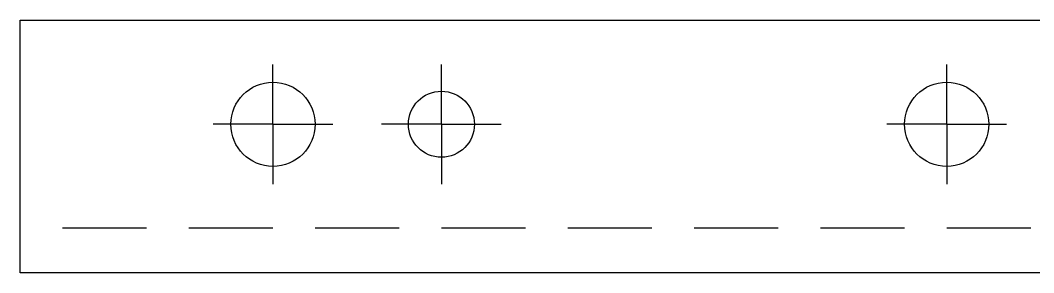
# Model space of a CAD drawing. Header units: inches. Extents: x -18.3 to 24, y 0 to 25.3.
# Drawn here: x 0 to 3.008, y 0 to 0.75 of the extents above; entities that cross this region are included whole.
import ezdxf

# ---------------------------------------------------------------- set-up
doc = ezdxf.new("R2010")
doc.units = ezdxf.units.IN
doc.header["$MEASUREMENT"] = 0
doc.linetypes.add('HIDDEN', pattern=[0.375, 0.25, -0.125])
doc.layers.add('Traces', color=3, linetype='Continuous')

msp = doc.modelspace()

# ---------------------------------------------------------------- linework, layer by layer
at = {"layer": 'Traces'}
for p, q in [((0, 0), (0, 0.75)), ((0, 0.75), (24, 0.75)), ((0, 0.132), (0, 0.75)), ((0.75, 0.441), (0.75, 0.6186)), ((1.25, 0.441), (1.25, 0.6186)), ((2.75, 0.441), (2.75, 0.6186)), ((0.75, 0.441), (0.5724, 0.441)), ((0.75, 0.441), (0.9276, 0.441)), ((0.75, 0.441), (0.75, 0.2634)), ((1.25, 0.441), (1.0724, 0.441)), ((1.25, 0.441), (1.4276, 0.441)), ((1.25, 0.441), (1.25, 0.2634)), ((2.75, 0.441), (2.5724, 0.441)), ((2.75, 0.441), (2.9276, 0.441)), ((2.75, 0.441), (2.75, 0.2634)), ((24, 0), (0, 0))]:
    msp.add_line(p, q, dxfattribs=at)
at = {"layer": 'Traces', "linetype": 'HIDDEN'}
msp.add_line((24, 0.132), (0, 0.132), dxfattribs=at)
at = {"layer": 'Traces'}
for centre, radius in [((0.75, 0.441), 0.125), ((2.75, 0.441), 0.125), ((1.25, 0.441), 0.098)]:
    msp.add_circle(centre, radius, dxfattribs=at)

doc.saveas('drawing.dxf')
